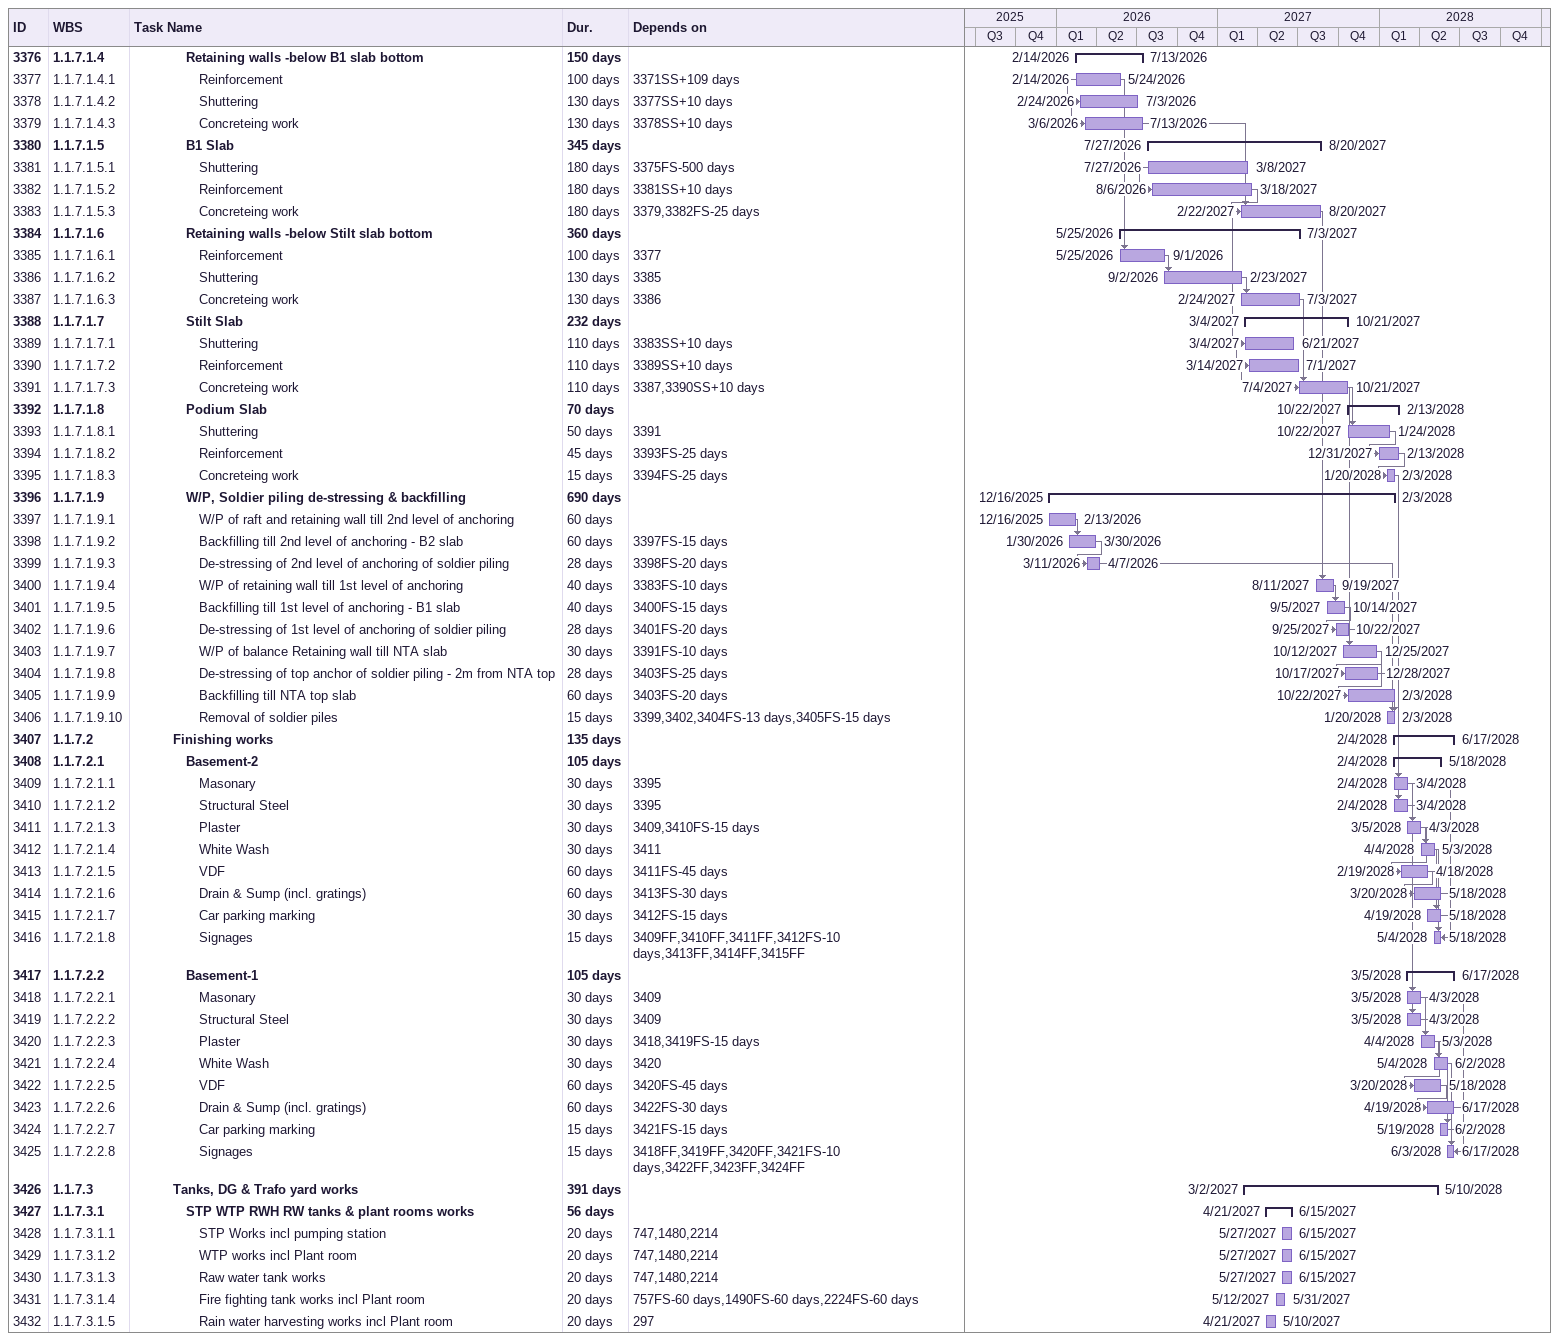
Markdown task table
| ID | WBS | Task | Duration | Start | Finish | Predecessors |
|---|---|---|---|---|---|---|
| 3376 | 1.1.7.1.4 | **Retaining walls -below B1 slab bottom** | 150d | 2026-02-14 | 2026-07-13 |  |
| 3377 | 1.1.7.1.4.1 | Reinforcement | 100d | 2026-02-14 | 2026-05-24 | 3371SS+109d |
| 3378 | 1.1.7.1.4.2 | Shuttering | 130d | 2026-02-24 | 2026-07-03 | 3377SS+10d |
| 3379 | 1.1.7.1.4.3 | Concreteing work | 130d | 2026-03-06 | 2026-07-13 | 3378SS+10d |
| 3380 | 1.1.7.1.5 | **B1 Slab** | 345d | 2026-07-27 | 2027-08-20 |  |
| 3381 | 1.1.7.1.5.1 | Shuttering | 180d | 2026-07-27 | 2027-03-08 | 3375FS-500d |
| 3382 | 1.1.7.1.5.2 | Reinforcement | 180d | 2026-08-06 | 2027-03-18 | 3381SS+10d |
| 3383 | 1.1.7.1.5.3 | Concreteing work | 180d | 2027-02-22 | 2027-08-20 | 3379, 3382FS-25d |
| 3384 | 1.1.7.1.6 | **Retaining walls -below Stilt slab bottom** | 360d | 2026-05-25 | 2027-07-03 |  |
| 3385 | 1.1.7.1.6.1 | Reinforcement | 100d | 2026-05-25 | 2026-09-01 | 3377 |
| 3386 | 1.1.7.1.6.2 | Shuttering | 130d | 2026-09-02 | 2027-02-23 | 3385 |
| 3387 | 1.1.7.1.6.3 | Concreteing work | 130d | 2027-02-24 | 2027-07-03 | 3386 |
| 3388 | 1.1.7.1.7 | **Stilt Slab** | 232d | 2027-03-04 | 2027-10-21 |  |
| 3389 | 1.1.7.1.7.1 | Shuttering | 110d | 2027-03-04 | 2027-06-21 | 3383SS+10d |
| 3390 | 1.1.7.1.7.2 | Reinforcement | 110d | 2027-03-14 | 2027-07-01 | 3389SS+10d |
| 3391 | 1.1.7.1.7.3 | Concreteing work | 110d | 2027-07-04 | 2027-10-21 | 3387, 3390SS+10d |
| 3392 | 1.1.7.1.8 | **Podium Slab** | 70d | 2027-10-22 | 2028-02-13 |  |
| 3393 | 1.1.7.1.8.1 | Shuttering | 50d | 2027-10-22 | 2028-01-24 | 3391 |
| 3394 | 1.1.7.1.8.2 | Reinforcement | 45d | 2027-12-31 | 2028-02-13 | 3393FS-25d |
| 3395 | 1.1.7.1.8.3 | Concreteing work | 15d | 2028-01-20 | 2028-02-03 | 3394FS-25d |
| 3396 | 1.1.7.1.9 | **W/P, Soldier piling de-stressing & backfilling** | 690d | 2025-12-16 | 2028-02-03 |  |
| 3397 | 1.1.7.1.9.1 | W/P of raft and retaining wall till 2nd level of anchoring | 60d | 2025-12-16 | 2026-02-13 |  |
| 3398 | 1.1.7.1.9.2 | Backfilling till 2nd level of anchoring - B2 slab | 60d | 2026-01-30 | 2026-03-30 | 3397FS-15d |
| 3399 | 1.1.7.1.9.3 | De-stressing of 2nd level of anchoring of soldier piling | 28d | 2026-03-11 | 2026-04-07 | 3398FS-20d |
| 3400 | 1.1.7.1.9.4 | W/P of retaining wall till 1st level of anchoring | 40d | 2027-08-11 | 2027-09-19 | 3383FS-10d |
| 3401 | 1.1.7.1.9.5 | Backfilling till 1st level of anchoring - B1 slab | 40d | 2027-09-05 | 2027-10-14 | 3400FS-15d |
| 3402 | 1.1.7.1.9.6 | De-stressing of 1st level of anchoring of soldier piling | 28d | 2027-09-25 | 2027-10-22 | 3401FS-20d |
| 3403 | 1.1.7.1.9.7 | W/P of balance Retaining wall till NTA slab | 30d | 2027-10-12 | 2027-12-25 | 3391FS-10d |
| 3404 | 1.1.7.1.9.8 | De-stressing of top anchor of soldier piling - 2m from NTA top | 28d | 2027-10-17 | 2027-12-28 | 3403FS-25d |
| 3405 | 1.1.7.1.9.9 | Backfilling till NTA top slab | 60d | 2027-10-22 | 2028-02-03 | 3403FS-20d |
| 3406 | 1.1.7.1.9.10 | Removal of soldier piles | 15d | 2028-01-20 | 2028-02-03 | 3399, 3402, 3404FS-13d, 3405FS-15d |
| 3407 | 1.1.7.2 | **Finishing works** | 135d | 2028-02-04 | 2028-06-17 |  |
| 3408 | 1.1.7.2.1 | **Basement-2** | 105d | 2028-02-04 | 2028-05-18 |  |
| 3409 | 1.1.7.2.1.1 | Masonary | 30d | 2028-02-04 | 2028-03-04 | 3395 |
| 3410 | 1.1.7.2.1.2 | Structural Steel | 30d | 2028-02-04 | 2028-03-04 | 3395 |
| 3411 | 1.1.7.2.1.3 | Plaster | 30d | 2028-03-05 | 2028-04-03 | 3409, 3410FS-15d |
| 3412 | 1.1.7.2.1.4 | White Wash | 30d | 2028-04-04 | 2028-05-03 | 3411 |
| 3413 | 1.1.7.2.1.5 | VDF | 60d | 2028-02-19 | 2028-04-18 | 3411FS-45d |
| 3414 | 1.1.7.2.1.6 | Drain & Sump (incl. gratings) | 60d | 2028-03-20 | 2028-05-18 | 3413FS-30d |
| 3415 | 1.1.7.2.1.7 | Car parking marking | 30d | 2028-04-19 | 2028-05-18 | 3412FS-15d |
| 3416 | 1.1.7.2.1.8 | Signages | 15d | 2028-05-04 | 2028-05-18 | 3409FF, 3410FF, 3411FF, 3412FS-10d, 3413FF, 3414FF, 3415FF |
| 3417 | 1.1.7.2.2 | **Basement-1** | 105d | 2028-03-05 | 2028-06-17 |  |
| 3418 | 1.1.7.2.2.1 | Masonary | 30d | 2028-03-05 | 2028-04-03 | 3409 |
| 3419 | 1.1.7.2.2.2 | Structural Steel | 30d | 2028-03-05 | 2028-04-03 | 3409 |
| 3420 | 1.1.7.2.2.3 | Plaster | 30d | 2028-04-04 | 2028-05-03 | 3418, 3419FS-15d |
| 3421 | 1.1.7.2.2.4 | White Wash | 30d | 2028-05-04 | 2028-06-02 | 3420 |
| 3422 | 1.1.7.2.2.5 | VDF | 60d | 2028-03-20 | 2028-05-18 | 3420FS-45d |
| 3423 | 1.1.7.2.2.6 | Drain & Sump (incl. gratings) | 60d | 2028-04-19 | 2028-06-17 | 3422FS-30d |
| 3424 | 1.1.7.2.2.7 | Car parking marking | 15d | 2028-05-19 | 2028-06-02 | 3421FS-15d |
| 3425 | 1.1.7.2.2.8 | Signages | 15d | 2028-06-03 | 2028-06-17 | 3418FF, 3419FF, 3420FF, 3421FS-10d, 3422FF, 3423FF, 3424FF |
| 3426 | 1.1.7.3 | **Tanks, DG & Trafo yard works** | 391d | 2027-03-02 | 2028-05-10 |  |
| 3427 | 1.1.7.3.1 | **STP WTP RWH RW tanks & plant rooms works** | 56d | 2027-04-21 | 2027-06-15 |  |
| 3428 | 1.1.7.3.1.1 | STP Works incl pumping station | 20d | 2027-05-27 | 2027-06-15 | 747, 1480, 2214 |
| 3429 | 1.1.7.3.1.2 | WTP works incl Plant room | 20d | 2027-05-27 | 2027-06-15 | 747, 1480, 2214 |
| 3430 | 1.1.7.3.1.3 | Raw water tank works | 20d | 2027-05-27 | 2027-06-15 | 747, 1480, 2214 |
| 3431 | 1.1.7.3.1.4 | Fire fighting tank works incl Plant room | 20d | 2027-05-12 | 2027-05-31 | 757FS-60d, 1490FS-60d, 2224FS-60d |
| 3432 | 1.1.7.3.1.5 | Rain water harvesting works incl Plant room | 20d | 2027-04-21 | 2027-05-10 | 297 |
